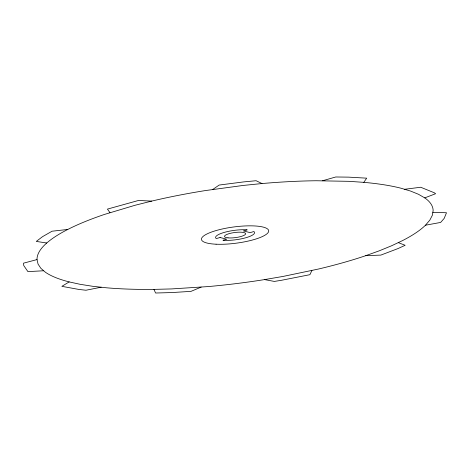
<?xml version="1.0" encoding="UTF-8"?>
<svg xmlns="http://www.w3.org/2000/svg" width="470" height="470" viewBox="0 0 470 470"><rect width="100%" height="100%" fill="white"/><g stroke="black" fill="none" stroke-linecap="round" stroke-linejoin="round"><path stroke-width="0.7" d="M311.916 270.485L309.895 274.692L281.53 280.273L274.357 281.424L264.539 279.597A199.621 48.293 -7.4 0 1 208.169 286.577L171.521 288.927L153.978 289.379A199.621 48.293 -7.4 0 1 106.355 287.781L92.631 286.283L80.2 284.321L69.166 281.912A199.621 48.293 -7.4 0 1 45.414 272.248L40.855 268.311L38.047 264.075L37.03 259.575A199.621 48.293 -7.4 0 1 104.41 214.449L134.937 205.302L151.634 201.113A199.621 48.293 -7.4 0 1 205.619 190.532L243.219 185.439L261.99 183.553A199.621 48.293 -7.4 0 1 316.181 180.75L348.91 181.326L363.804 182.348A199.621 48.293 -7.4 0 1 400.992 188.217L410.522 191.049L418.464 194.28L424.745 197.882A199.621 48.293 -7.4 0 1 433.129 210.554L432.353 215.278L429.791 220.177L425.468 225.218A199.621 48.293 -7.4 0 1 402.385 240.675L391.551 245.787L379.302 250.804L365.748 255.68A199.621 48.293 -7.4 0 1 318.525 269.016L283.022 276.436L264.539 279.597M363.804 182.348L366.694 178.171L348.64 177.137L335.739 176.984L322.543 180.768M212.716 189.486L219.173 185.051L243.795 181.896L256.079 180.715L261.99 183.553M69.166 281.912L61.875 286.336L78.995 289.461L85.969 290.237L101.162 287.211M201.154 287.111L191.002 291.365L171.785 292.569L155.57 293.016L153.978 289.379M424.745 197.882L435.614 193.711L434.292 192.77L420.709 187.248L404.599 189.287M37.03 259.575L23.5 263.176L23.741 265.556L27.93 271.625L43.687 270.761M425.468 225.218L440.643 222.433L444.144 218.45L446.5 212.746L432.835 212.34M67.774 229.454L52.053 231.216L42.541 236.663L36.278 241.416L46.759 242.996M365.748 255.68L380.859 255.093L397.973 248.583L405.146 245.293L398.284 242.608M151.634 201.113L138.532 200.455L107.424 209.109L109.986 212.675M220.078 237.503L216.276 238.578L215.924 238.284A19.64 4.753 -7.4 0 1 224.437 232.35A19.64 4.753 -7.4 0 1 246.086 229.765L247.197 229.848L243.395 230.917L250.081 232.626L253.882 231.551L254.235 231.845A19.64 4.753 -7.4 0 1 245.722 237.773A19.64 4.753 -7.4 0 1 224.072 240.358L222.962 240.282L226.763 239.207L220.078 237.503M228.015 237.861A10.663 2.579 -7.4 0 0 245.428 234.336A10.663 2.579 -7.4 0 0 231.792 232.997A10.663 2.579 -7.4 0 0 228.015 237.861M216.083 244.206A33.893 8.202 -7.4 0 0 268.605 231.604A33.893 8.202 -7.4 0 0 220.547 229.383A33.893 8.202 -7.4 0 0 216.083 244.206"/></g></svg>
